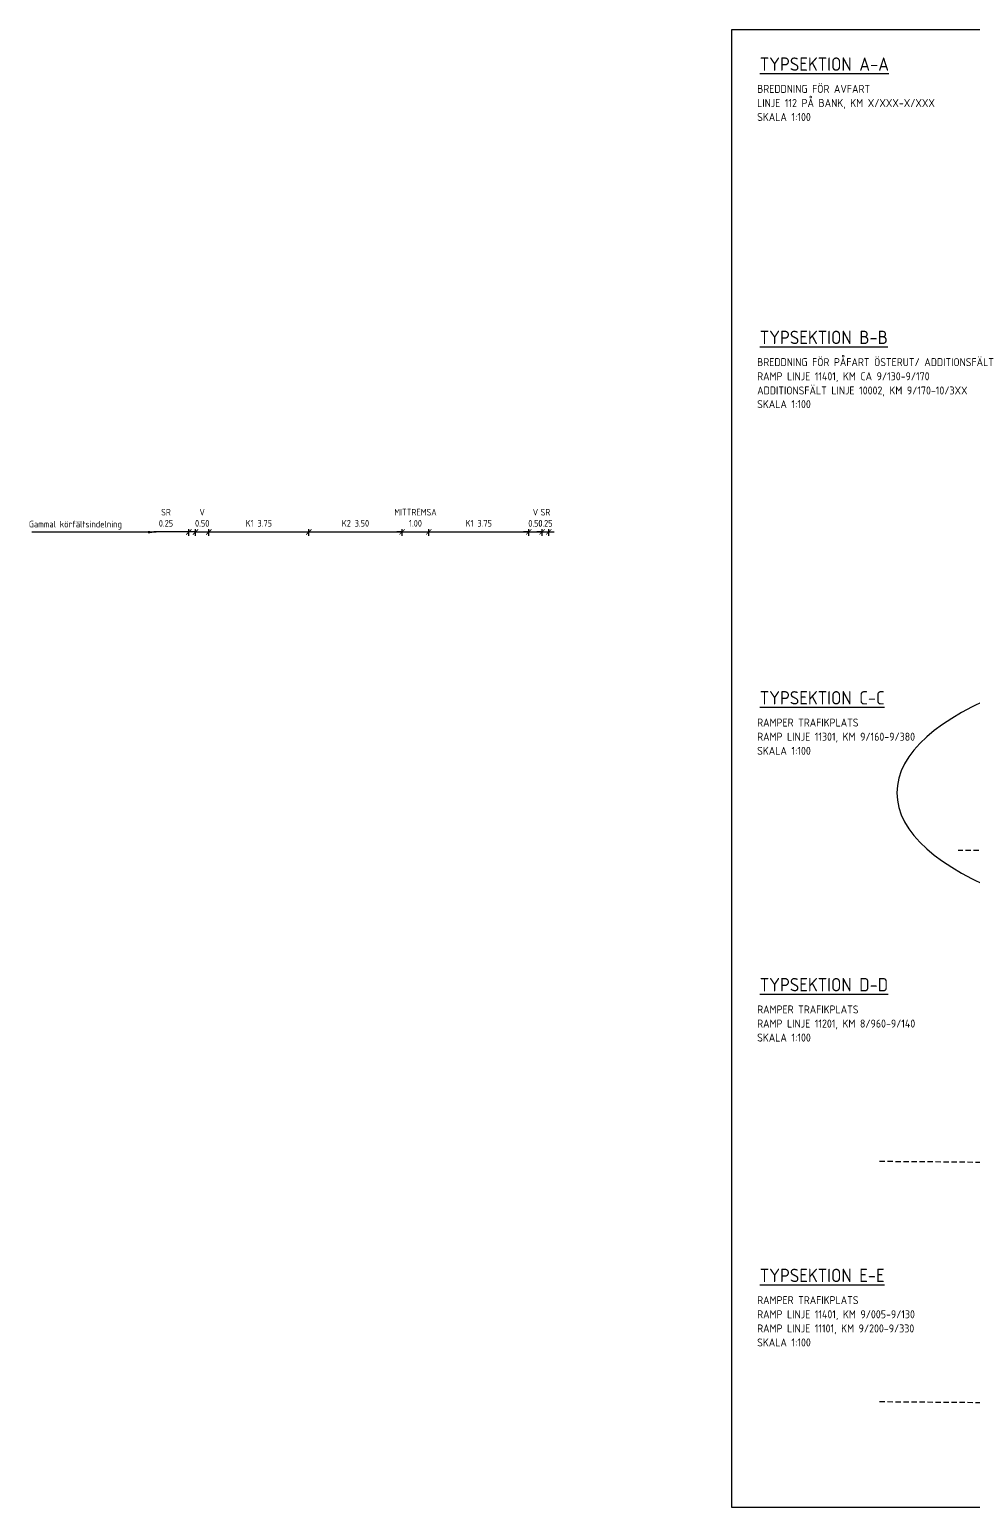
# Model space of a CAD drawing. Header units: metres. Extents: x 166439 to 168621, y 6226863 to 6228959.
# Drawn here: x 166439.5 to 166474.9, y 6226862.9 to 6226918.3 of the extents above; entities that cross this region are included whole.
import ezdxf

# ---------------------------------------------------------------- set-up
doc = ezdxf.new("R2010")
doc.units = ezdxf.units.M
doc.header["$LTSCALE"] = 0.1
doc.header["$MEASUREMENT"] = 0
doc.linetypes.add('DASHED_2', pattern=[3, 2, -1])
doc.layers.get('0').update_dxf_attribs({"linetype": 'CONTINUOUS'})
doc.layers.get('DEFPOINTS').update_dxf_attribs({"color": 5, "linetype": 'CONTINUOUS'})
for name, color, linetype in [('04_mått', 4, 'CONTINUOUS'), ('04_mått_bef', 8, 'CONTINUOUS'), ('04_txt', 1, 'CONTINUOUS'), ('M-372A', 8, 'DASHED_2')]:
    doc.layers.add(name, color=color, linetype=linetype)
doc.styles.add('ISO', font='iso.shx')
doc.dimstyles.new('BH90$0', dxfattribs={"dimscale": 0.05, "dimtxt": 2.5, "dimasz": 2, "dimexe": 1, "dimexo": 5, "dimgap": 2, "dimtad": 1, "dimzin": 0, "dimdsep": 46, "dimtxsty": 'ISO', "dimblk1": 'ARCHTICK', "dimblk2": 'ARCHTICK', "dimsah": 1, "dimcen": 1.5, "dimdle": 1, "dimadec": 0, "dimazin": 0, "dimtfac": 1, "dimtix": 1, "dimtmove": 0, "dimatfit": 3, "dimfxl": 1.5, "dimfxlon": 1, "dimtolj": 1, "dimtzin": 0, "dimarcsym": 0})
doc.dimstyles.new('BH90$7', dxfattribs={"dimscale": 0.05, "dimtxt": 2.5, "dimasz": 3, "dimexe": 2, "dimexo": 20, "dimgap": 1, "dimtad": 1, "dimzin": 0, "dimdsep": 46, "dimtxsty": 'ISO', "dimblk1": 'OPEN90', "dimblk2": 'OPEN90', "dimsah": 1, "dimcen": 4, "dimdle": 2, "dimadec": 0, "dimazin": 0, "dimtfac": 1, "dimtix": 1, "dimtmove": 0, "dimatfit": 3, "dimfxl": 2, "dimtolj": 1, "dimtzin": 0, "dimarcsym": 0})

# ---------------------------------------------------------------- blocks, each defined once
blk = doc.blocks.new('_ARCHTICK')
at = {"color": 0, "linetype": 'ByBlock', "const_width": 0.15}
blk.add_lwpolyline([(-0.5, -0.5), (0.5, 0.5)], dxfattribs=at)
blk = doc.blocks.new('*D261')
at = {"layer": '04_mått_bef', "color": 0, "lineweight": -2}
for p, q in [((166445.467, 6226899.483), (166444.149, 6226899.483)), ((166445.467, 6226899.333), (166445.467, 6226899.583)), ((166445.717, 6226899.483), (166445.467, 6226899.483)), ((166445.717, 6226899.333), (166445.717, 6226899.583)), ((166445.717, 6226899.483), (166445.917, 6226899.483))]:
    blk.add_line(p, q, dxfattribs=at)
at = {"layer": 'DEFPOINTS', "color": 0}
for p in [(166445.717, 6226899.483), (166445.467, 6226896.975), (166445.717, 6226896.963)]:
    blk.add_point(p, dxfattribs=at)
at = {"layer": '04_mått_bef', "color": 0, "lineweight": -2, "xscale": 0.2, "yscale": 0.2, "zscale": 0.2}
blk.add_blockref('_ARCHTICK', (166445.467, 6226899.483), dxfattribs=at)
at = {"layer": '04_mått_bef', "color": 0, "lineweight": -2, "xscale": 0.2, "yscale": 0.2, "zscale": 0.2, "rotation": 180}
blk.add_blockref('_ARCHTICK', (166445.717, 6226899.483), dxfattribs=at)
at = {"layer": '04_mått_bef', "color": 0, "insert": (166444.608, 6226900.016), "char_height": 0.25, "attachment_point": 5, "style": 'ISO'}
blk.add_mtext('\\A1;SR\\P0.25', dxfattribs=at)
blk = doc.blocks.new('*D262')
at = {"layer": '04_mått_bef', "color": 0, "lineweight": -2}
for p, q in [((166446.117, 6226899.483), (166450.067, 6226899.483)), ((166446.217, 6226899.333), (166446.217, 6226899.583)), ((166449.967, 6226899.333), (166449.967, 6226899.583))]:
    blk.add_line(p, q, dxfattribs=at)
at = {"layer": 'DEFPOINTS', "color": 0}
for p in [(166449.967, 6226899.483), (166446.217, 6226896.969), (166449.967, 6226896.877)]:
    blk.add_point(p, dxfattribs=at)
at = {"layer": '04_mått_bef', "color": 0, "lineweight": -2, "xscale": 0.2, "yscale": 0.2, "zscale": 0.2, "rotation": 180}
blk.add_blockref('_ARCHTICK', (166446.217, 6226899.483), dxfattribs=at)
at = {"layer": '04_mått_bef', "color": 0, "lineweight": -2, "xscale": 0.2, "yscale": 0.2, "zscale": 0.2}
blk.add_blockref('_ARCHTICK', (166449.967, 6226899.483), dxfattribs=at)
at = {"layer": '04_mått_bef', "color": 0, "insert": (166448.092, 6226899.808), "char_height": 0.25, "attachment_point": 5, "style": 'ISO'}
blk.add_mtext('\\A1;K1 3.75', dxfattribs=at)
blk = doc.blocks.new('*D263')
at = {"layer": '04_mått_bef', "color": 0, "lineweight": -2}
for p, q in [((166449.867, 6226899.483), (166453.567, 6226899.483)), ((166449.967, 6226899.333), (166449.967, 6226899.583)), ((166453.467, 6226899.333), (166453.467, 6226899.583))]:
    blk.add_line(p, q, dxfattribs=at)
at = {"layer": 'DEFPOINTS', "color": 0}
for p in [(166453.467, 6226899.483), (166449.967, 6226896.877), (166453.467, 6226896.788)]:
    blk.add_point(p, dxfattribs=at)
at = {"layer": '04_mått_bef', "color": 0, "lineweight": -2, "xscale": 0.2, "yscale": 0.2, "zscale": 0.2, "rotation": 180}
blk.add_blockref('_ARCHTICK', (166449.967, 6226899.483), dxfattribs=at)
at = {"layer": '04_mått_bef', "color": 0, "lineweight": -2, "xscale": 0.2, "yscale": 0.2, "zscale": 0.2}
blk.add_blockref('_ARCHTICK', (166453.467, 6226899.483), dxfattribs=at)
at = {"layer": '04_mått_bef', "color": 0, "insert": (166451.717, 6226899.808), "char_height": 0.25, "attachment_point": 5, "style": 'ISO'}
blk.add_mtext('\\A1;K2 3.50', dxfattribs=at)
blk = doc.blocks.new('*D264')
at = {"layer": '04_mått_bef', "color": 0, "lineweight": -2}
for p, q in [((166453.467, 6226899.483), (166453.267, 6226899.483)), ((166453.467, 6226899.333), (166453.467, 6226899.583)), ((166453.467, 6226899.483), (166454.467, 6226899.483)), ((166454.467, 6226899.333), (166454.467, 6226899.583)), ((166454.467, 6226899.483), (166454.667, 6226899.483))]:
    blk.add_line(p, q, dxfattribs=at)
at = {"layer": 'DEFPOINTS', "color": 0}
for p in [(166454.467, 6226899.483), (166453.467, 6226896.788), (166454.467, 6226896.762)]:
    blk.add_point(p, dxfattribs=at)
at = {"layer": '04_mått_bef', "color": 0, "lineweight": -2, "xscale": 0.2, "yscale": 0.2, "zscale": 0.2}
blk.add_blockref('_ARCHTICK', (166453.467, 6226899.483), dxfattribs=at)
at = {"layer": '04_mått_bef', "color": 0, "lineweight": -2, "xscale": 0.2, "yscale": 0.2, "zscale": 0.2, "rotation": 180}
blk.add_blockref('_ARCHTICK', (166454.467, 6226899.483), dxfattribs=at)
at = {"layer": '04_mått_bef', "color": 0, "insert": (166453.967, 6226900.016), "char_height": 0.25, "attachment_point": 5, "style": 'ISO'}
blk.add_mtext('\\A1;MITTREMSA\\P1.00', dxfattribs=at)
blk = doc.blocks.new('*D265')
at = {"layer": '04_mått_bef', "color": 0, "lineweight": -2}
for p, q in [((166454.367, 6226899.483), (166458.317, 6226899.483)), ((166454.467, 6226899.333), (166454.467, 6226899.583)), ((166458.217, 6226899.333), (166458.217, 6226899.583))]:
    blk.add_line(p, q, dxfattribs=at)
at = {"layer": 'DEFPOINTS', "color": 0}
for p in [(166458.217, 6226899.483), (166454.467, 6226896.762), (166458.217, 6226896.661)]:
    blk.add_point(p, dxfattribs=at)
at = {"layer": '04_mått_bef', "color": 0, "lineweight": -2, "xscale": 0.2, "yscale": 0.2, "zscale": 0.2, "rotation": 180}
blk.add_blockref('_ARCHTICK', (166454.467, 6226899.483), dxfattribs=at)
at = {"layer": '04_mått_bef', "color": 0, "lineweight": -2, "xscale": 0.2, "yscale": 0.2, "zscale": 0.2}
blk.add_blockref('_ARCHTICK', (166458.217, 6226899.483), dxfattribs=at)
at = {"layer": '04_mått_bef', "color": 0, "insert": (166456.342, 6226899.808), "char_height": 0.25, "attachment_point": 5, "style": 'ISO'}
blk.add_mtext('\\A1;K1 3.75', dxfattribs=at)
blk = doc.blocks.new('*D266')
at = {"layer": '04_mått_bef', "color": 0, "lineweight": -2}
for p, q in [((166458.717, 6226899.483), (166458.517, 6226899.483)), ((166458.717, 6226899.333), (166458.717, 6226899.583)), ((166458.717, 6226899.483), (166458.966, 6226899.483)), ((166458.966, 6226899.333), (166458.966, 6226899.583)), ((166458.966, 6226899.483), (166459.166, 6226899.483))]:
    blk.add_line(p, q, dxfattribs=at)
at = {"layer": 'DEFPOINTS', "color": 0}
for p in [(166458.966, 6226899.483), (166458.717, 6226896.654), (166458.966, 6226896.627)]:
    blk.add_point(p, dxfattribs=at)
at = {"layer": '04_mått_bef', "color": 0, "lineweight": -2, "xscale": 0.2, "yscale": 0.2, "zscale": 0.2}
blk.add_blockref('_ARCHTICK', (166458.717, 6226899.483), dxfattribs=at)
at = {"layer": '04_mått_bef', "color": 0, "lineweight": -2, "xscale": 0.2, "yscale": 0.2, "zscale": 0.2, "rotation": 180}
blk.add_blockref('_ARCHTICK', (166458.966, 6226899.483), dxfattribs=at)
at = {"layer": '04_mått_bef', "color": 0, "insert": (166458.841, 6226900.016), "char_height": 0.25, "attachment_point": 5, "style": 'ISO'}
blk.add_mtext('\\A1;SR\\P0.25', dxfattribs=at)
blk = doc.blocks.new('_Open90')
at = {"color": 0, "linetype": 'ByBlock', "lineweight": -2}
for p, q in [((0, 0), (-1, 0)), ((-0.5, 0.5), (0, 0)), ((0, 0), (-0.5, -0.5))]:
    blk.add_line(p, q, dxfattribs=at)
blk = doc.blocks.new('*D274')
at = {"layer": '04_mått_bef', "color": 0, "lineweight": -2}
for p, q in [((166445.717, 6226899.483), (166445.517, 6226899.483)), ((166445.717, 6226899.333), (166445.717, 6226899.583)), ((166445.717, 6226899.483), (166446.217, 6226899.483)), ((166446.217, 6226899.333), (166446.217, 6226899.583)), ((166446.217, 6226899.483), (166446.417, 6226899.483))]:
    blk.add_line(p, q, dxfattribs=at)
at = {"layer": 'DEFPOINTS', "color": 0}
for p in [(166446.217, 6226899.483), (166445.717, 6226898.086), (166446.217, 6226898.074)]:
    blk.add_point(p, dxfattribs=at)
at = {"layer": '04_mått_bef', "color": 0, "lineweight": -2, "xscale": 0.2, "yscale": 0.2, "zscale": 0.2}
blk.add_blockref('_ARCHTICK', (166445.717, 6226899.483), dxfattribs=at)
at = {"layer": '04_mått_bef', "color": 0, "lineweight": -2, "xscale": 0.2, "yscale": 0.2, "zscale": 0.2, "rotation": 180}
blk.add_blockref('_ARCHTICK', (166446.217, 6226899.483), dxfattribs=at)
at = {"layer": '04_mått_bef', "color": 0, "insert": (166445.967, 6226900.016), "char_height": 0.25, "attachment_point": 5, "style": 'ISO'}
blk.add_mtext('\\A1;V\\P0.50', dxfattribs=at)
blk = doc.blocks.new('*D275')
at = {"layer": '04_mått_bef', "color": 0, "lineweight": -2}
for p, q in [((166458.217, 6226899.483), (166458.017, 6226899.483)), ((166458.217, 6226899.333), (166458.217, 6226899.583)), ((166458.217, 6226899.483), (166458.717, 6226899.483)), ((166458.717, 6226899.333), (166458.717, 6226899.583)), ((166458.717, 6226899.483), (166458.917, 6226899.483))]:
    blk.add_line(p, q, dxfattribs=at)
at = {"layer": 'DEFPOINTS', "color": 0}
for p in [(166458.717, 6226899.483), (166458.217, 6226896.661), (166458.717, 6226896.654)]:
    blk.add_point(p, dxfattribs=at)
at = {"layer": '04_mått_bef', "color": 0, "lineweight": -2, "xscale": 0.2, "yscale": 0.2, "zscale": 0.2}
blk.add_blockref('_ARCHTICK', (166458.217, 6226899.483), dxfattribs=at)
at = {"layer": '04_mått_bef', "color": 0, "lineweight": -2, "xscale": 0.2, "yscale": 0.2, "zscale": 0.2, "rotation": 180}
blk.add_blockref('_ARCHTICK', (166458.717, 6226899.483), dxfattribs=at)
at = {"layer": '04_mått_bef', "color": 0, "insert": (166458.467, 6226900.016), "char_height": 0.25, "attachment_point": 5, "style": 'ISO'}
blk.add_mtext('\\A1;V\\P0.50', dxfattribs=at)

msp = doc.modelspace()

# ---------------------------------------------------------------- linework, layer by layer
at = {"layer": '04_mått', "color": 5, "extrusion": (0, 0, -1)}
msp.add_ellipse((166486.215, 6226889.703), major_axis=(14.1869, 0), ratio=0.3792934, dxfattribs=at)
at = {"layer": 'DEFPOINTS', "flags": 128}
msp.add_lwpolyline([(166465.8364, 6226918.3159), (166543.9364, 6226918.3159), (166543.9364, 6226862.9159), (166465.8364, 6226862.9159)], close=True, dxfattribs=at)
at = {"layer": 'M-372A', "flags": 128}
for points in [[(166475.3965, 6226887.5397), (166474.324, 6226887.5397)], [(166471.3779, 6226875.8945), (166474.6259, 6226875.869), (166476.0325, 6226875.8434), (166477.3369, 6226875.8179), (166478.9481, 6226875.8179), (166480.8407, 6226875.7667), (166482.989, 6226875.46), (166485.3675, 6226875.5367), (166487.3623, 6226875.69), (166491.2753, 6226875.7156), (166493.5259, 6226875.7667), (166497.1776, 6226875.7177)], [(166471.3779, 6226866.8834), (166474.6259, 6226866.8578), (166476.0325, 6226866.8322), (166477.3369, 6226866.8067), (166478.9481, 6226866.8067), (166480.8407, 6226866.7556), (166482.989, 6226866.4488), (166485.3675, 6226866.5255), (166487.3623, 6226866.6789), (166491.2753, 6226866.7044), (166493.5259, 6226866.7556), (166497.1776, 6226866.7066)]]:
    msp.add_lwpolyline(points, dxfattribs=at)

# ---------------------------------------------------------------- texts
at = {"layer": '04_mått', "insert": (166442.9552, 6226899.575), "char_height": 0.25, "attachment_point": 9, "style": 'ISO'}
msp.add_mtext('\\A1;Gammal körfältsindelning', dxfattribs=at)
at = {"layer": '04_txt', "color": 7, "style": 'ISO'}
for s, p in [('%%UTYPSEKTION A-A', (166466.8822, 6226916.7706)), ('%%UTYPSEKTION B-B', (166466.8822, 6226906.5266)), ('%%UTYPSEKTION C-C', (166466.8822, 6226893.016)), ('%%UTYPSEKTION D-D', (166466.8822, 6226882.2621)), ('%%UTYPSEKTION E-E', (166466.8822, 6226871.3644))]:
    msp.add_text(s, height=0.5, dxfattribs=at).set_placement(p)
at = {"layer": '04_txt', "color": 3, "style": 'ISO'}
for s, p in [('BREDDNING FÖR AVFART', (166466.7844, 6226915.9423)), ('LINJE 112 PÅ BANK, KM X/XXX-X/XXX', (166466.7844, 6226915.4122)), ('SKALA 1:100', (166466.7844, 6226914.8871)), ('BREDDNING FÖR PÅFART ÖSTERUT/ ADDITIONSFÄLT', (166466.7844, 6226905.6984)), ('RAMP LINJE 11401, KM CA 9/130-9/170', (166466.7844, 6226905.1682)), ('ADDITIONSFÄLT LINJE 10002, KM 9/170-10/3XX', (166466.7844, 6226904.6365)), ('SKALA 1:100', (166466.7844, 6226904.124)), ('RAMPER TRAFIKPLATS', (166466.7844, 6226892.1878)), ('RAMP LINJE 11301, KM 9/160-9/380', (166466.7844, 6226891.6576)), ('SKALA 1:100', (166466.7844, 6226891.1282)), ('RAMPER TRAFIKPLATS', (166466.7844, 6226881.4338)), ('RAMP LINJE 11201, KM 8/960-9/140', (166466.7844, 6226880.9037)), ('SKALA 1:100', (166466.7844, 6226880.3787)), ('RAMPER TRAFIKPLATS', (166466.7844, 6226870.5361)), ('RAMP LINJE 11401, KM 9/005-9/130', (166466.7844, 6226870.006)), ('RAMP LINJE 11101, KM 9/200-9/330', (166466.7844, 6226869.4766)), ('SKALA 1:100', (166466.7844, 6226868.9506))]:
    msp.add_text(s, height=0.3, dxfattribs=at).set_placement(p)

# ---------------------------------------------------------------- dimensions: what is measured, and where the dimension line sits
at = {"layer": '04_mått_bef'}
dim = msp.add_linear_dim(base=(166445.7171, 6226899.4826), p1=(166445.4671, 6226896.975), p2=(166445.7171, 6226896.9628), text='SR\\P<>', dimstyle='BH90$0', override={"dimscale": 0.1}, dxfattribs=at)
dim.commit()
dim.dimension.update_dxf_attribs({"geometry": '*D261', "text_midpoint": (166444.6082, 6226899.4826), "dimtype": 160})
for base, p1, p2, text, picture, middle in [((166446.2171, 6226899.4826), (166445.7171, 6226898.0863), (166446.2171, 6226898.0741), 'V\\P<>', '*D274', (166445.9671, 6226900.0159)), ((166449.9671, 6226899.4826), (166446.2171, 6226896.9689), (166449.9671, 6226896.8774), 'K1 <>', '*D262', (166448.0921, 6226899.8076)), ((166453.4671, 6226899.4826), (166449.9671, 6226896.8774), (166453.4671, 6226896.7884), 'K2 <>', '*D263', (166451.7171, 6226899.8076)), ((166454.4671, 6226899.4826), (166453.4671, 6226896.7884), (166454.4671, 6226896.7616), 'MITTREMSA\\P<>', '*D264', (166453.9671, 6226900.0159)), ((166458.2171, 6226899.4826), (166454.4671, 6226896.7616), (166458.2171, 6226896.6609), 'K1 <>', '*D265', (166456.3421, 6226899.8076)), ((166458.7171, 6226899.4826), (166458.2171, 6226896.6609), (166458.7171, 6226896.6542), 'V\\P<>', '*D275', (166458.4671, 6226900.0159)), ((166458.9656, 6226899.4826), (166458.7171, 6226896.6542), (166458.9656, 6226896.6273), 'SR\\P<>', '*D266', (166458.8414, 6226900.0159))]:
    dim = msp.add_linear_dim(base=base, p1=p1, p2=p2, text=text, dimstyle='BH90$0', override={"dimscale": 0.1}, dxfattribs=at)
    dim.commit()
    dim.dimension.update_dxf_attribs({"geometry": picture, "text_midpoint": middle})

# ---------------------------------------------------------------- leaders
at = {"layer": '04_mått', "annotation_type": 0, "has_hookline": 1, "hookline_direction": 1, "text_width": 3.375}
msp.add_leader([(166444.2396, 6226899.475), (166443.0552, 6226899.475)], dimstyle='BH90$7', override={"dimscale": 0.1, "dimfxl": 1.5}, dxfattribs=at)

doc.saveas('drawing.dxf')
